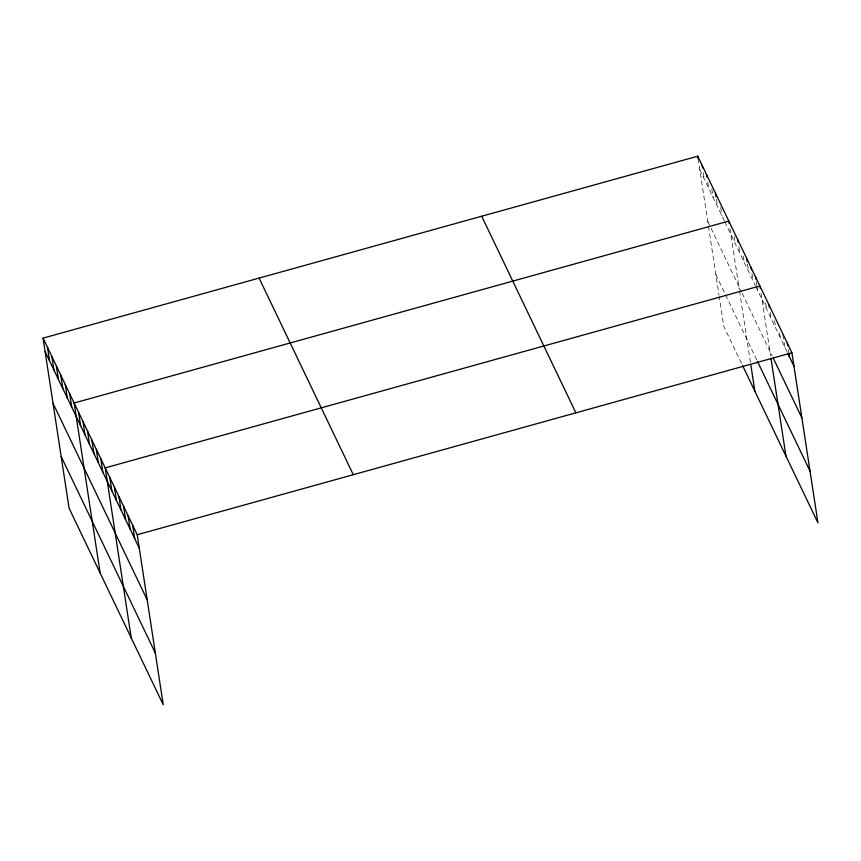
<?xml version="1.0" encoding="UTF-8"?>
<svg xmlns="http://www.w3.org/2000/svg" width="861" height="861" viewBox="0 0 861 861"><rect width="100%" height="100%" fill="white"/><g stroke="black" fill="none" stroke-linecap="round" stroke-linejoin="round"><path stroke-width="0.65" stroke-dasharray="4.3 3.23" d="M699.799 169.649L724.219 220.631M724.779 221.783L755.301 285.508M755.861 286.659L787.126 351.923M707.71 221.331L710.486 227.132M711.046 228.283L741.569 292.008M742.117 293.16L772.156 355.862M715.857 274.584L756.927 360.318M741.525 363.342L723.767 326.265L719.226 296.55M788.289 349.362L788.665 351.805M782.961 334.918L784.834 347.144M779.517 332.712L780.26 337.598M774.566 320.712L775.686 328.052M770.175 312.382L771.112 318.505M765.601 302.835L766.538 308.959M761.027 293.289L770.617 355.927M756.216 281.569L756.776 285.239M756.959 286.465L757.519 290.135M751.965 273.529L753.084 280.869M747.52 264.262L748.639 271.602M743.269 256.212L744.205 262.336M738.824 246.946L739.76 253.069M734.196 236.452L735.326 243.792M729.945 228.413L739.351 289.845M739.534 291.05L750.501 362.718M720.689 207.426L722.002 215.993M716.438 199.386L717.568 206.726M711.81 188.893L713.123 197.46M707.753 182.069L708.678 188.193M703.308 172.803L704.244 178.927M698.12 158.639L708.269 224.969M708.452 226.174L719.021 295.258"/><path stroke-width="1.29" d="M43.05 338.136L137.233 534.735L163.256 704.804L69.074 508.205L43.05 338.136L697.744 156.196L791.926 352.795L817.95 522.864L742.634 365.656M137.233 534.735L791.926 352.795M787.697 353.118L793.982 366.248M773.307 358.251L801.892 417.929M757.486 361.469L810.04 471.182M481.697 216.24L575.88 412.828M259.096 278.103L353.279 474.691M45.106 351.6L139.288 548.188M53.016 403.282L147.199 599.869M61.163 456.524L155.346 653.122M787.352 343.238L787.729 345.691M788.848 353.032L789.408 356.702M769.056 305.042L769.433 307.495M760.274 288.392L759.908 285.949L105.214 467.889L131.238 637.958M770.982 358.348L785.932 456.018M755.463 276.682L755.84 279.125M751.029 267.416L751.395 269.859M746.584 258.149L747.144 261.819M737.705 239.606L738.081 242.059M729.202 223.516L728.826 221.073L74.132 403.013L100.156 573.082M750.9 365.301L754.849 391.142M715.502 193.273L716.061 196.943M706.623 174.729L706.999 177.183M702.189 165.463L702.554 167.917M697.744 156.196L698.12 158.639M132.659 525.188L134.714 538.642M128.085 515.631L130.14 529.095M123.51 506.085L125.566 519.549M118.936 496.539L120.992 509.992M114.362 486.992L116.418 500.445M109.788 477.435L111.844 490.899M100.769 458.622L102.825 472.076M96.324 449.356L98.391 462.809M91.89 440.089L93.946 453.543M87.445 430.823L89.512 444.276M83.011 421.556L85.067 435.009M78.566 412.279L80.633 425.743M69.687 393.746L71.754 407.21M65.253 384.48L67.309 397.933M60.808 375.213L62.864 388.666M56.374 365.947L58.43 379.4M51.929 356.68L53.985 370.133M47.495 347.413L49.551 360.867"/></g></svg>
